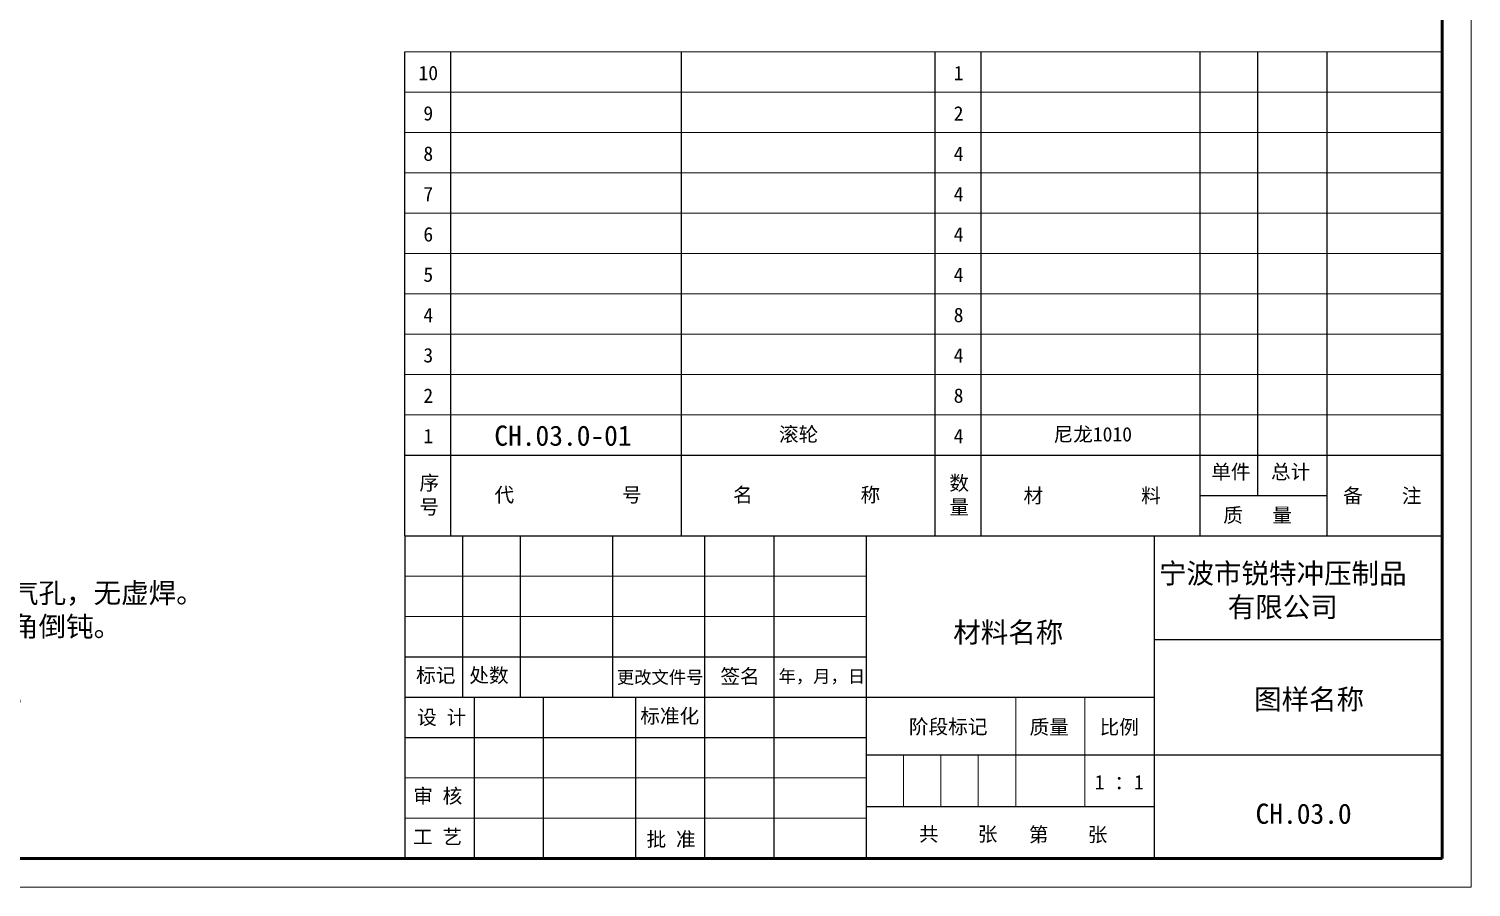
# Model space of a CAD drawing. Header units: millimetres. Extents: x 2517 to 6633, y 792 to 3241.
# Drawn here: x 3269.8 to 3520.1, y 2236.8 to 2385.8 of the extents above; entities that cross this region are included whole.
import ezdxf

# ---------------------------------------------------------------- set-up
doc = ezdxf.new("R2010")
doc.units = ezdxf.units.MM
for name, color, linetype, lineweight in [('实线', 7, 'Continuous', 25), ('引导线', 6, 'Continuous', 9), ('文本', 3, 'Continuous', 15), ('框格线', 8, 'Continuous', 20), ('粗实线', 9, 'Continuous', 50)]:
    doc.layers.add(name, color=color, linetype=linetype, lineweight=lineweight)
doc.styles.get("Standard").update_dxf_attribs({"font": 'simfang.ttf'})

msp = doc.modelspace()

# ---------------------------------------------------------------- linework, layer by layer
at = {"layer": '实线'}
for p, q in [((3335.0637, 2297.7698), (3335.0637, 2381.7698)), ((3343.0637, 2297.7698), (3343.0637, 2381.7698)), ((3383.0637, 2297.7698), (3383.0637, 2381.7698)), ((3427.0637, 2297.7698), (3427.0637, 2381.7698)), ((3435.0637, 2297.7698), (3435.0637, 2381.7698)), ((3473.0637, 2297.7698), (3473.0637, 2381.7698)), ((3483.0637, 2304.7698), (3483.0637, 2381.7698)), ((3495.0637, 2297.7698), (3495.0637, 2381.7698)), ((3335.0637, 2311.7698), (3515.0637, 2311.7698)), ((3473.0637, 2304.7698), (3495.0637, 2304.7698)), ((3335.0637, 2297.7698), (3515.0637, 2297.7698)), ((3335.0825, 2297.7698), (3335.0825, 2241.7698)), ((3345.0825, 2297.7698), (3345.0825, 2269.7698)), ((3355.0825, 2297.7698), (3355.0825, 2269.7698)), ((3371.0825, 2297.7698), (3371.0825, 2269.7698)), ((3387.0825, 2297.7698), (3387.0825, 2241.7698)), ((3399.0825, 2297.7698), (3399.0825, 2241.7698)), ((3415.0825, 2297.7698), (3415.0825, 2241.7698)), ((3465.0637, 2297.7698), (3465.0637, 2241.7698)), ((3465.0637, 2279.7698), (3515.0637, 2279.7698)), ((3335.0637, 2276.7698), (3415.0825, 2276.7698)), ((3335.0637, 2269.7698), (3415.0825, 2269.7698)), ((3347.0825, 2269.7698), (3347.0825, 2241.7698)), ((3359.0825, 2269.7698), (3359.0825, 2241.7698)), ((3375.0825, 2269.7698), (3375.0825, 2241.7698)), ((3415.0825, 2269.7698), (3465.0637, 2269.7698)), ((3335.0637, 2262.7698), (3415.0825, 2262.7698)), ((3415.0825, 2259.7698), (3515.0637, 2259.7698)), ((3415.0825, 2250.7698), (3465.0637, 2250.7698)), ((3335.0637, 2241.7698), (3515.0637, 2241.7698))]:
    msp.add_line(p, q, dxfattribs=at)
at = {"layer": '引导线'}
for p, q in [((3520.0637, 2236.7698), (3520.0637, 2533.7698)), ((3335.0637, 2381.7698), (3515.0637, 2381.7698)), ((3335.0637, 2374.7698), (3515.0637, 2374.7698)), ((3335.0637, 2367.7698), (3515.0637, 2367.7698)), ((3335.0637, 2367.7698), (3515.0637, 2367.7698)), ((3335.0637, 2360.7698), (3515.0637, 2360.7698)), ((3335.0637, 2353.7698), (3515.0637, 2353.7698)), ((3335.0637, 2346.7698), (3515.0637, 2346.7698)), ((3335.0637, 2339.7698), (3515.0637, 2339.7698)), ((3335.0637, 2332.7698), (3515.0637, 2332.7698)), ((3335.0637, 2325.7698), (3515.0637, 2325.7698)), ((3335.0637, 2318.7698), (3515.0637, 2318.7698)), ((3335.0637, 2290.7698), (3415.0825, 2290.7698)), ((3335.0637, 2283.7698), (3415.0825, 2283.7698)), ((3335.0637, 2255.7698), (3415.0825, 2255.7698)), ((3335.0637, 2248.7698), (3415.0825, 2248.7698)), ((3100.0637, 2236.7698), (3520.0637, 2236.7698))]:
    msp.add_line(p, q, dxfattribs=at)
at = {"layer": '文本', "ltscale": 0.2}
for p, q in [((3441.0637, 2269.7698), (3441.0637, 2250.7698)), ((3453.0637, 2269.7698), (3453.0637, 2250.7698)), ((3421.5637, 2259.7698), (3421.5637, 2250.7698)), ((3428.0637, 2259.7698), (3428.0637, 2250.7698)), ((3434.5637, 2259.7698), (3434.5637, 2250.7698))]:
    msp.add_line(p, q, dxfattribs=at)
at = {"layer": '粗实线'}
for p, q in [((3515.0637, 2241.7698), (3515.0637, 2528.7698)), ((3125.0637, 2241.7698), (3515.0637, 2241.7698))]:
    msp.add_line(p, q, dxfattribs=at)

# ---------------------------------------------------------------- texts
at = {"layer": '实线', "char_height": 3.5, "attachment_point": 5}
for s, insert, width in [('宁波市锐特冲压制品\\P有限公司', (3487.3855, 2288.1278), 63.1798), ('材料名称', (3439.7561, 2280.8123), 39.371), ('  图样名称', (3489.5635, 2269.1919), 63.1798), ('CH.03.0', (3491.0016, 2249.4945), 46.0025)]:
    msp.add_mtext(s, dxfattribs=dict(at, insert=insert, width=width))
at = {"layer": '文本', "insert": (3233.3553, 2278.9022), "char_height": 3.5, "width": 89.5148, "attachment_point": 4}
msp.add_mtext('1.焊缝平整，无气孔，无虚焊。\\P2.修平焊疤，锐角倒钝。\\P3.油漆 绿色。\\P4.本图分左右件。', dxfattribs=at)
at = {"layer": '文本', "ltscale": 0.2, "attachment_point": 5}
for s, insert, char_height, width in [('标记', (3340.4479, 2273.4285), 2.5, 14.5116), ('处数', (3349.6678, 2273.4067), 2.5, 14.5116), ('更改文件号', (3379.365, 2273.0755), 2.2, 32.188166), ('签名', (3393.2297, 2273.2349), 2.5, 14.5116), ('年，月，日', (3407.4221, 2273.2134), 2.2, 14.5116), ('设 计', (3341.4704, 2266.1097), 2.5, 14.5116), ('标准化', (3381.0347, 2266.3373), 2.5, 14.5116), ('阶段标记', (3429.3406, 2264.4824), 2.5, 14.5116), ('质量', (3446.8535, 2264.4243), 2.5, 14.5116), ('比例', (3459.0245, 2264.4243), 2.5, 14.5116), ('1 ：1', (3459.0106, 2254.9884), 2.5, 14.5116), ('审 核', (3340.7873, 2252.4693), 2.5, 14.5116), ('工 艺', (3340.7475, 2245.4215), 2.5, 14.5116), ('共    张', (3431.0708, 2245.8503), 2.5, 14.5116), ('第    张', (3450.1373, 2245.7602), 2.5, 14.5116), ('批 准', (3381.2624, 2244.9552), 2.5, 14.5116)]:
    msp.add_mtext(s, dxfattribs=dict(at, insert=insert, char_height=char_height, width=width))
at = {"layer": '框格线', "color": 3, "width": 108.3187, "attachment_point": 5}
for s, insert, char_height in [('10', (3339.143, 2378.0829), 2.5), ('1', (3431.143, 2378.0829), 2.5), ('9', (3339.143, 2371.0829), 2.5), ('2', (3431.143, 2371.0829), 2.5), ('8', (3339.143, 2364.0829), 2.5), ('4', (3431.143, 2364.0829), 2.5), ('7', (3339.143, 2357.0829), 2.5), ('4', (3431.143, 2357.0829), 2.5), ('6', (3339.143, 2350.0829), 2.5), ('4', (3431.143, 2350.0829), 2.5), ('5', (3339.143, 2343.0829), 2.5), ('4', (3431.143, 2343.0829), 2.5), ('4', (3339.143, 2336.0829), 2.5), ('8', (3431.143, 2336.0829), 2.5), ('3', (3339.143, 2329.0829), 2.5), ('4', (3431.143, 2329.0829), 2.5), ('2', (3339.143, 2322.0829), 2.5), ('8', (3431.143, 2322.0829), 2.5), ('滚轮           ', (3403.391, 2315.2491), 2.5), ('1', (3339.143, 2315.0829), 2.5), ('CH.03.0-01', (3362.5085, 2315.1209), 3.5), ('4', (3431.143, 2315.0829), 2.5), ('尼龙1010           ', (3454.4195, 2315.2491), 2.5), ('单件', (3478.3857, 2308.7432), 2.5), ('总计', (3488.7486, 2308.7432), 2.5), ('序\\P号', (3339.3223, 2304.7368), 2.5), ('数\\P量', (3431.2512, 2304.7368), 2.5), ('代           号', (3363.391, 2304.7368), 2.5), ('名           称', (3404.7804, 2304.7368), 2.5), ('材          料', (3454.3087, 2304.5925), 2.5), ('备    注', (3504.6415, 2304.5925), 2.5), ('质   量', (3483.012, 2301.2084), 2.5)]:
    msp.add_mtext(s, dxfattribs=dict(at, insert=insert, char_height=char_height))

doc.saveas('drawing.dxf')
